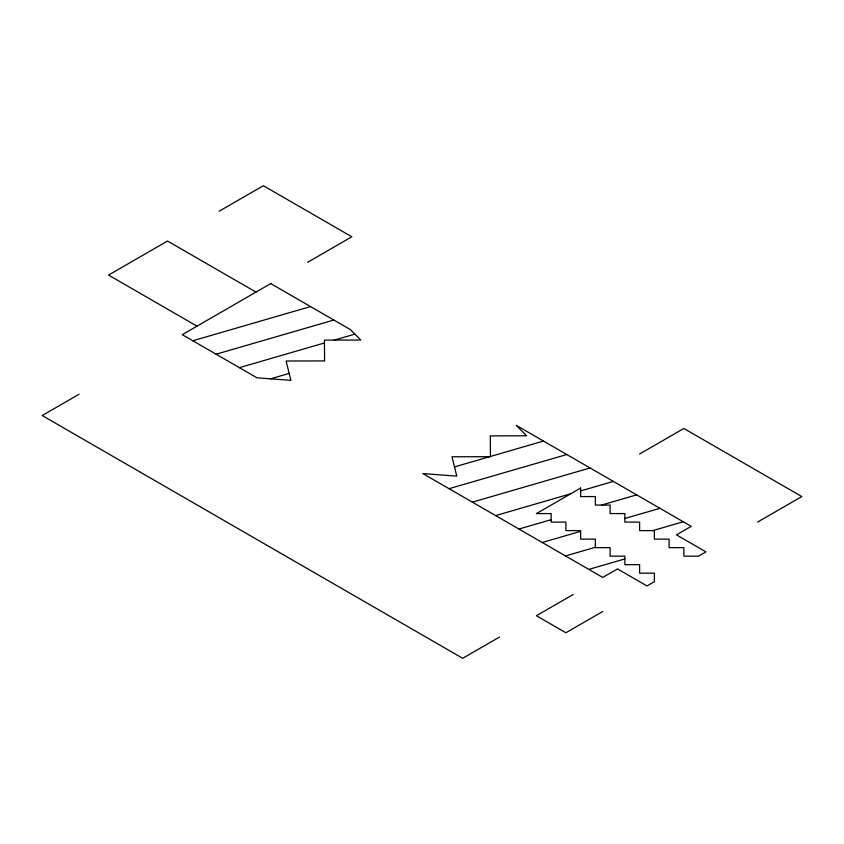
<?xml version="1.0" encoding="UTF-8"?>
<svg xmlns="http://www.w3.org/2000/svg" width="844" height="844" viewBox="0 0 844 844"><rect width="100%" height="100%" fill="white"/><g stroke="black" fill="none" stroke-linecap="round" stroke-linejoin="round"><path stroke-width="1.27" d="M219.134 211.232L263.36 185.701L351.821 236.774L307.596 262.315M79.062 394.253L42.2 415.533L462.691 658.299L499.542 637.02M639.615 453.998L683.851 428.467L801.8 496.567L757.564 522.098M573.266 594.461L536.404 615.74L565.891 632.768L602.753 611.478M192.812 340.754L310.539 306.572M216.106 354.206L333.834 320.024M239.401 367.657L324.444 342.959M334.308 340.1L354.891 334.129M270.523 378.829L289.175 373.417M454.483 466.911L543.494 441.064M449.061 488.697L566.788 454.515M472.355 502.148L590.083 467.966M495.65 515.589L570.649 493.814M580.64 490.923L613.377 481.418M518.944 529.04L551.153 519.693M601.487 505.081L636.671 494.869M542.238 542.492L580.64 531.34M624.866 518.501L659.966 508.31M565.533 555.943L595.379 547.271M652.771 530.612L683.26 521.761M588.827 569.394L624.866 558.928M255.985 292.108L167.523 241.025L108.549 275.081L197.011 326.153M270.734 283.595L182.272 334.667L257.009 377.817L290.906 380.359L286.105 361.021L324.581 360.916L324.423 340.121L360.757 340.026L350.355 329.561L270.734 283.595M580.64 488.054L536.404 513.585L551.153 513.585L551.153 522.098L565.891 522.098L565.891 530.612L580.64 530.612L580.64 539.126L595.379 539.126L595.379 547.64L610.128 547.64L610.128 556.154L624.866 556.154L624.866 564.668L639.615 564.668L639.615 573.181L654.364 573.181L654.364 581.685L646.989 585.947L617.502 568.919L602.753 577.433L422.876 473.579L456.773 476.132L451.973 456.783L490.448 456.678L490.29 435.894L526.635 435.799L516.222 425.323L691.215 526.361L676.477 534.874L705.964 551.892L698.589 556.154L683.851 556.154L683.851 547.64L669.102 547.64L669.102 539.126L654.364 539.126L654.364 530.612L639.615 530.612L639.615 522.098L624.866 522.098L624.866 513.585L610.128 513.585L610.128 505.081L595.379 505.081L595.379 496.567L580.64 496.567L580.64 488.054"/></g></svg>
